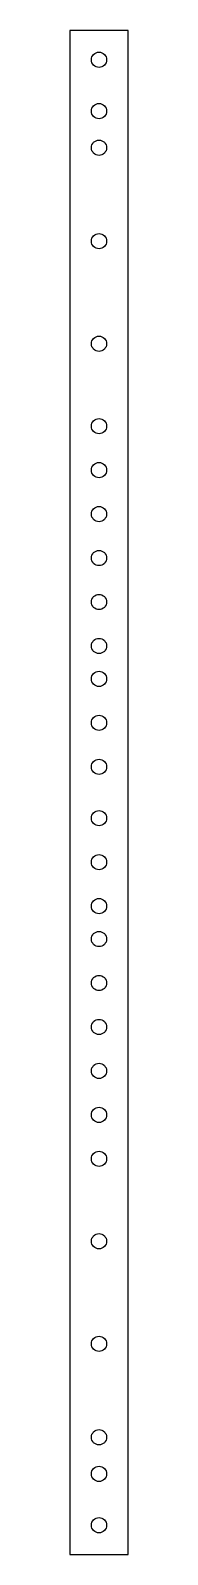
# Model space of a CAD drawing. Header units: inches. Extents: x 0 to 1, y 0 to 26.
import ezdxf

# ---------------------------------------------------------------- set-up
doc = ezdxf.new("R2010")
doc.units = ezdxf.units.IN
doc.header["$MEASUREMENT"] = 0

msp = doc.modelspace()

# ---------------------------------------------------------------- linework, layer by layer
msp.add_lwpolyline([(0, 0), (1, 0), (1, 26), (0, 26)], close=True)
for centre in [(0.5, 25.5), (0.5, 24.625), (0.5, 24), (0.5, 22.406), (0.5, 20.656), (0.5, 19.25), (0.5, 18.5), (0.5, 17.75), (0.5, 17), (0.5, 16.25), (0.5, 15.5), (0.5, 14.938), (0.5, 14.188), (0.5, 13.438), (0.5, 12.562), (0.5, 11.812), (0.5, 11.062), (0.5, 10.5), (0.5, 9.75), (0.5, 9), (0.5, 8.25), (0.5, 7.5), (0.5, 6.75), (0.5, 5.344), (0.5, 3.594), (0.5, 2), (0.5, 1.375), (0.5, 0.5)]:
    msp.add_circle(centre, 0.13)

doc.saveas('drawing.dxf')
